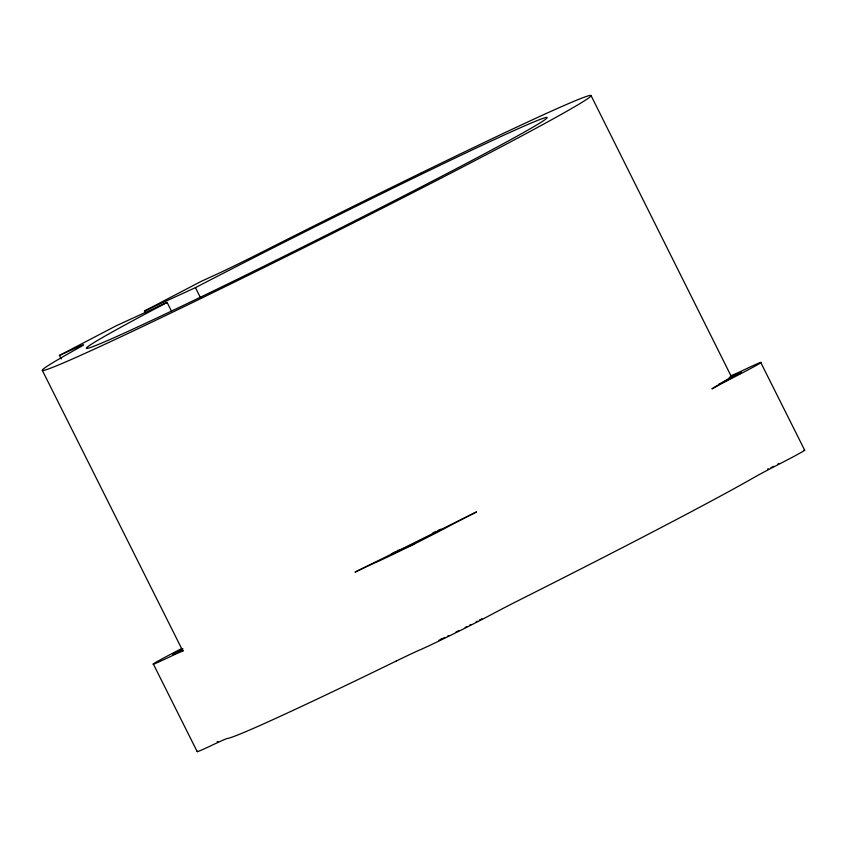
<?xml version="1.0" encoding="UTF-8"?>
<svg xmlns="http://www.w3.org/2000/svg" width="847" height="847" viewBox="0 0 847 847"><rect width="100%" height="100%" fill="white"/><g stroke="black" fill="none" stroke-linecap="round" stroke-linejoin="round"><path stroke-width="1.27" d="M181.904 648.474A49.052 1.196 -26.6 0 1 180.199 649.353A49.105 1.196 -26.6 0 0 168.701 657.367A48.925 1.196 -26.6 0 1 183.238 650.909L182.867 650.168M731.395 375.824L727.742 379.234L711.925 388.879A49.052 1.196 -26.6 0 1 733.926 377.233A49.105 1.196 -26.6 0 0 745.424 369.218A48.925 1.196 -26.6 0 1 730.897 375.676L591.015 95.489L590.2 95.415A306.974 7.496 -26.6 0 0 421.34 172.83M61.217 358.937L59.459 355.433L116.113 325.83L167.113 302.443A257.763 6.3 -26.6 0 0 228.679 283.501A257.763 6.3 -26.6 0 0 546.421 117.426A257.763 6.3 -26.6 0 0 195.435 287.641L144.435 311.018L145.62 313.39M144.435 311.018L201.078 281.416L218.971 273.21A49.041 1.196 -26.6 0 0 257.043 254.608L262.358 251.93A306.868 7.496 -26.6 0 1 271.358 247.366L272.205 246.943A306.868 7.496 -26.6 0 1 291.686 237.118L310.267 227.79A306.868 7.496 -26.6 0 1 411.706 177.542L421.255 172.883M729.68 377.487L730.972 376.862A27.443 0.667 -26.6 0 1 741.093 372.521A27.443 0.667 -26.6 0 1 724.704 381.319L723.232 382.071A27.443 0.667 -26.6 0 1 718.679 384.379M59.459 355.433L74.769 348.424A49.041 1.196 -26.6 0 1 81.153 346.465L77.448 348.562A306.868 7.496 -26.6 0 0 62.985 356.714L59.248 358.874A306.868 7.496 -26.6 0 0 42.35 370.425L182.73 650.761M42.35 370.425L43.165 370.499A306.974 7.496 -26.6 0 0 212.099 293.041L221.66 288.372A306.868 7.496 -26.6 0 0 323.099 238.134L338.885 230.204A306.974 7.496 -26.6 0 0 570.423 109.189L574.107 107.05A306.868 7.496 -26.6 0 0 591.015 95.489M760.775 362.537L804.65 450.149M195.435 287.641L200.76 298.292M167.113 302.443L171.253 310.733M153.349 664.048L197.213 751.66M396.227 661.041A306.974 7.496 -26.6 0 1 227.314 738.499A48.925 1.196 -26.6 0 0 212.565 744.968A49.105 1.196 -26.6 0 1 197.732 751.173M396.364 660.978A49.052 1.196 -26.6 0 1 419.826 649.945A49.105 1.196 -26.6 0 0 493.653 613.355A48.925 1.196 -26.6 0 1 523.139 598.151A306.974 7.496 -26.6 0 0 754.677 477.126A49.052 1.196 -26.6 0 1 777.8 464.834A49.105 1.196 -26.6 0 0 803.909 450.286M217.954 741.496A27.443 0.667 -26.6 0 1 217.139 741.813M778.795 463.616A27.443 0.667 -26.6 0 1 777.715 464.188M481.922 618.702A27.443 0.667 -26.6 0 1 481.149 619.125M480.302 619.591A27.443 0.667 -26.6 0 1 479.37 620.099M477.295 621.2A27.443 0.667 -26.6 0 1 476.152 621.804M471.006 624.483A27.443 0.667 -26.6 0 1 469.598 625.213M466.676 626.695A27.443 0.667 -26.6 0 1 465.183 627.458M459.042 630.549A27.443 0.667 -26.6 0 1 455.982 632.063M448.73 635.621A27.443 0.667 -26.6 0 1 447.385 636.266M444.876 637.473A27.443 0.667 -26.6 0 1 442.6 638.543M441.562 639.03A27.443 0.667 -26.6 0 1 440.599 639.474M439.72 639.877A27.443 0.667 -26.6 0 1 438.915 640.237M440.08 529.534A27.443 0.667 -26.6 0 1 437.285 531.524L436.438 531.99A27.443 0.667 -26.6 0 1 412.881 544.081A27.443 0.667 -26.6 0 1 393.156 553.451L392.712 553.631A27.443 0.667 -26.6 0 1 392.225 553.546M392.542 553.335A27.443 0.667 -26.6 0 1 393.463 552.795M394.056 552.456A27.443 0.667 -26.6 0 1 394.734 552.064M397.275 550.677A27.443 0.667 -26.6 0 1 398.281 550.137M432.955 532.742A27.443 0.667 -26.6 0 1 434.056 532.223M435.093 531.747A27.443 0.667 -26.6 0 1 436.046 531.302M438.46 530.211A27.443 0.667 -26.6 0 1 439.625 529.714M181.925 650.316A27.443 0.667 -26.6 0 1 182.634 648.781M175.033 654.318A25.59 2.848 -21.7 0 1 182.783 648.781M398.016 551.228A25.59 1.546 -21.6 0 1 407.523 546.918M408.201 546.633A25.59 1.546 -21.6 0 1 409.577 546.05M410.287 545.754A25.59 1.546 -21.6 0 1 410.996 545.457M411.716 545.161A25.59 1.546 -21.6 0 1 413.167 544.568M413.897 544.272A25.59 1.546 -21.6 0 1 414.638 543.965M441.509 638.924A25.601 2.785 -31.6 0 1 441.118 639.083M730.241 378.45A25.59 1.609 -31.5 0 1 739.039 374.12M739.537 373.982A25.59 1.609 -31.5 0 1 739.918 373.982M773.449 466.316A25.601 2.848 -21.7 0 1 772.845 466.612M771.596 467.205A25.601 2.848 -21.7 0 1 770.95 467.502M768.271 468.719A25.601 2.848 -21.7 0 1 767.583 469.026M476.469 511.959L355.062 572.127A49.052 1.196 -26.6 0 1 375.962 562.334A49.105 1.196 -26.6 0 0 449.778 525.754A48.925 1.196 -26.6 0 1 476.469 511.959"/></g></svg>
